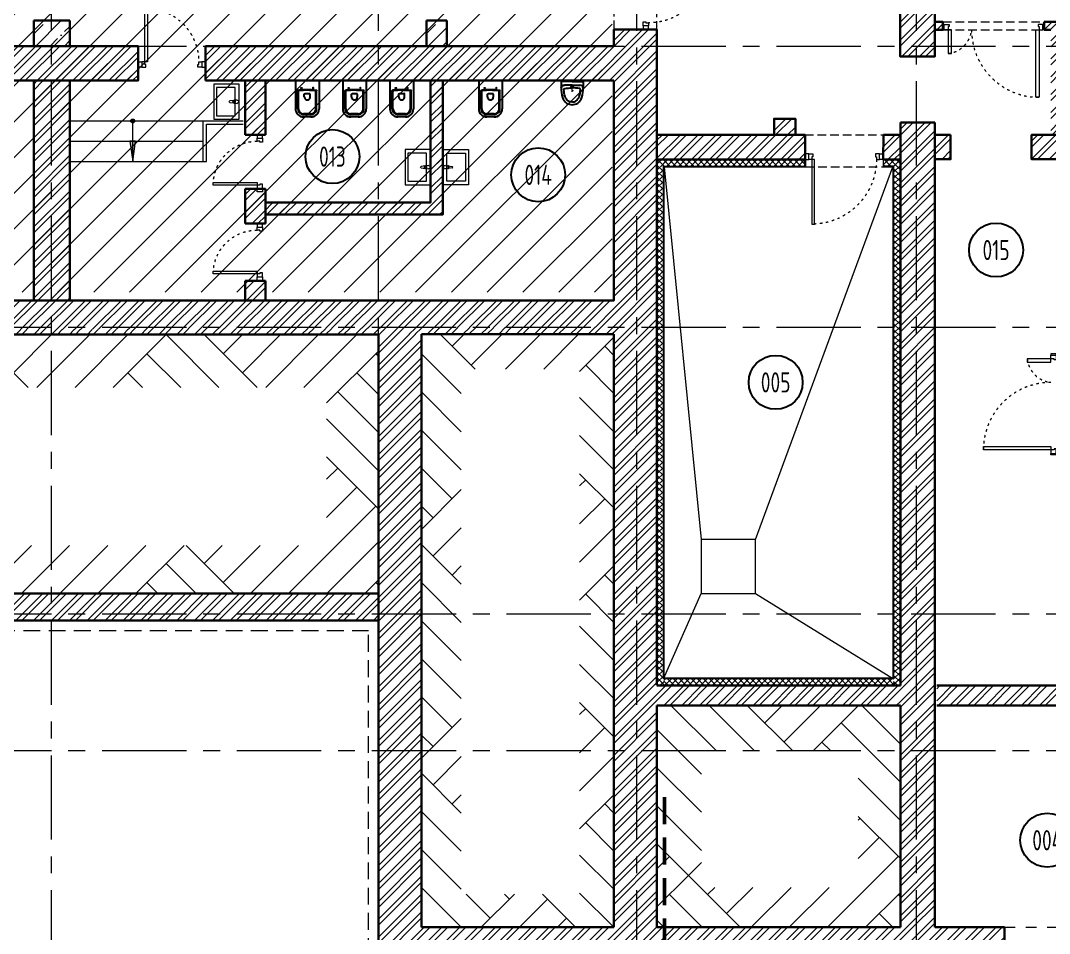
# Model space of a CAD drawing. Header units: millimetres. Extents: x -8417289 to 9420486, y 0 to 166066.
# Drawn here: x -304514 to -289257, y 62003 to 75544 of the extents above; entities that cross this region are included whole.
import ezdxf
from ezdxf import colors
from ezdxf.entities.mleader import LeaderData, LeaderLine
from ezdxf.enums import TextEntityAlignment as Align
from ezdxf.math import Vec2, Vec3

# ---------------------------------------------------------------- set-up
doc = ezdxf.new("R2010")
doc.units = ezdxf.units.MM
doc.header["$MEASUREMENT"] = 0
for name, pattern in [('ACAD_ISO03W100', [30, 12, -18]), ('CENTER', [2, 1.25, -0.25, 0.25, -0.25]), ('HIDDEN', [6, 4, -2]), ('TRATTEGGIATA', [0.75, 0.5, -0.25]), ('Штрих', [6.35, 3.175, -3.175])]:
    doc.linetypes.add(name, pattern=pattern)
doc.layers.get('0').update_dxf_attribs({"color": 250, "lineweight": 9})
for name, color, linetype, lineweight in [('!!!_АР_перегородки блоки', 7, 'Continuous', 5), ('1 этаж тонкие линии!', 250, 'Continuous', 0), ('_0', 250, 'Continuous', 9), ('_АР ТЕКСТ', 250, 'Continuous', 25), ('АР_Двери', 175, 'Continuous', 18), ('АР_Лестницы', 250, 'Continuous', 15), ('АР_Маркер экспликации', 239, 'Continuous', 13), ('АР_МосжилНии_Стены', 127, 'Continuous', 30), ('АР_Номер помещения', 1, 'Continuous', 25), ('АР_Оси', 195, 'Continuous', 9), ('АР_Перегородки газоблок_Штрих', 165, 'Continuous', 5), ('АР_Перегородки кирпич', 244, 'Continuous', 30), ('АР_Перегородки_кирпич_Штрих', 244, 'Continuous', 5), ('АР_Сети', 250, 'Continuous', 30), ('АР_Сущ Несущая стена', 216, 'Continuous', 30), ('АР_Тонкие', 250, 'Continuous', 5), ('АР_Штриховка кирпич', 250, 'Continuous', 9), ('АР_Штриховка монолит', 250, 'Continuous', 9), ('Подвал', 250, 'Continuous', 30)]:
    doc.layers.add(name, color=color, linetype=linetype, lineweight=lineweight)
doc.layers.add('ТХ_сантехника', color=253, linetype='Continuous')
doc.styles.add('ISOCPEUR', font='isocpeur.TTF')

# ---------------------------------------------------------------- blocks, each defined once
blk = doc.blocks.new('*U257')
blk.add_lwpolyline([(-100, 80), (-100, 950), (-140, 950), (-140, 80)], close=True)
for points in [[(-1070, 0), (-1070, 80), (-1015, 80), (-1015, 0), (-1070, 0)], [(-1015, 80), (-1015, 0), (-955, 0), (-955, 40), (-970, 40), (-970, 80), (-1015, 80)], [(-55, 80), (-55, 0), (-115, 0), (-115, 40), (-100, 40), (-100, 80), (-55, 80)], [(0, 0), (0, 80), (-55, 80), (-55, 0), (0, 0)]]:
    blk.add_lwpolyline(points)
at = {"linetype": 'ACAD_ISO03W100', "ltscale": 3}
blk.add_arc((-100, 80), 870, 90, 180, dxfattribs=at)
blk = doc.blocks.new('*U258')
blk.add_lwpolyline([(100, 80), (100, 1040), (140, 1040), (140, 80)], close=True)
for points in [[(0, 0), (0, 80), (55, 80), (55, 0), (0, 0)], [(55, 80), (55, 0), (115, 0), (115, 40), (100, 40), (100, 80), (55, 80)], [(1105, 80), (1105, 0), (1045, 0), (1045, 40), (1060, 40), (1060, 80), (1105, 80)], [(1160, 0), (1160, 80), (1105, 80), (1105, 0), (1160, 0)]]:
    blk.add_lwpolyline(points)
at = {"linetype": 'ACAD_ISO03W100', "ltscale": 3}
blk.add_arc((100, 80), 960, 0, 90, dxfattribs=at)
blk = doc.blocks.new('*U259')
at = {"layer": 'АР_Номер помещения', "color": 7}
blk.add_circle((-16365, 1384), 400, dxfattribs=at)
at = {"color": 7, "style": 'ISOCPEUR', "width": 0.7, "flags": 1}
blk.add_attdef('КАТЕГОРИЯ', (-499, -2092), '', height=250, dxfattribs=at)
at = {"layer": 'АР_Номер помещения', "color": 7, "style": 'ISOCPEUR', "width": 0.7}
blk.add_attdef('НОМЕР_ПОМЕЩЕНИЯ', text='', height=300, dxfattribs=at).set_placement((-16365, 1384), align=Align.MIDDLE_CENTER)
blk = doc.blocks.new('*U1516')
at = {"layer": 'АР_Номер помещения', "color": 7}
blk.add_circle((-16009, 1351), 400, dxfattribs=at)
at = {"color": 7, "style": 'ISOCPEUR', "width": 0.7, "flags": 1}
blk.add_attdef('КАТЕГОРИЯ', (-499, -2092), '', height=250, dxfattribs=at)
at = {"layer": 'АР_Номер помещения', "color": 7, "style": 'ISOCPEUR', "width": 0.7}
blk.add_attdef('НОМЕР_ПОМЕЩЕНИЯ', text='', height=300, dxfattribs=at).set_placement((-16009, 1351), align=Align.MIDDLE_CENTER)
blk = doc.blocks.new('*U268')
at = {"layer": 'АР_Номер помещения', "color": 7}
blk.add_circle((-5419, 417), 400, dxfattribs=at)
at = {"color": 7, "style": 'ISOCPEUR', "width": 0.7, "flags": 1}
blk.add_attdef('КАТЕГОРИЯ', (-499, -2092), '', height=250, dxfattribs=at)
at = {"layer": 'АР_Номер помещения', "color": 7, "style": 'ISOCPEUR', "width": 0.7}
blk.add_attdef('НОМЕР_ПОМЕЩЕНИЯ', text='', height=300, dxfattribs=at).set_placement((-5419, 417), align=Align.MIDDLE_CENTER)
blk = doc.blocks.new('*U269')
at = {"layer": 'АР_Номер помещения', "color": 7}
blk.add_circle((-8453, 2788), 400, dxfattribs=at)
at = {"color": 7, "style": 'ISOCPEUR', "width": 0.7, "flags": 1}
blk.add_attdef('КАТЕГОРИЯ', (-499, -2092), '', height=250, dxfattribs=at)
at = {"layer": 'АР_Номер помещения', "color": 7, "style": 'ISOCPEUR', "width": 0.7}
blk.add_attdef('НОМЕР_ПОМЕЩЕНИЯ', text='', height=300, dxfattribs=at).set_placement((-8453, 2788), align=Align.MIDDLE_CENTER)
blk = doc.blocks.new('*U271')
for points in [[(0, 0), (0, -80), (55, -80), (55, 0), (0, 0)], [(55, -80), (55, 0), (115, 0), (115, -40), (100, -40), (100, -80), (55, -80)], [(945, -80), (945, 0), (885, 0), (885, -40), (900, -40), (900, -80), (945, -80)], [(1000, 0), (1000, -80), (945, -80), (945, 0), (1000, 0)]]:
    blk.add_lwpolyline(points)
blk.add_lwpolyline([(100, -80), (100, -880), (140, -880), (140, -80)], close=True)
at = {"linetype": 'ACAD_ISO03W100', "ltscale": 3}
blk.add_arc((100, -80), 800, 270, 0, dxfattribs=at)
blk = doc.blocks.new('*U272')
for points in [[(0, 0), (0, -80), (55, -80), (55, 0), (0, 0)], [(55, -80), (55, 0), (115, 0), (115, -40), (100, -40), (100, -80), (55, -80)], [(795, -80), (795, 0), (735, 0), (735, -40), (750, -40), (750, -80), (795, -80)], [(850, 0), (850, -80), (795, -80), (795, 0), (850, 0)]]:
    blk.add_lwpolyline(points)
blk.add_lwpolyline([(100, -80), (100, -730), (140, -730), (140, -80)], close=True)
at = {"linetype": 'ACAD_ISO03W100', "ltscale": 3}
blk.add_arc((100, -80), 650, 270, 0, dxfattribs=at)
blk = doc.blocks.new('*U265')
at = {"layer": 'АР_Номер помещения', "color": 7}
blk.add_circle((-24382, 10566), 400, dxfattribs=at)
at = {"color": 7, "style": 'ISOCPEUR', "width": 0.7, "flags": 1}
blk.add_attdef('КАТЕГОРИЯ', (-499, -2092), '', height=250, dxfattribs=at)
at = {"layer": 'АР_Номер помещения', "color": 7, "style": 'ISOCPEUR', "width": 0.7}
blk.add_attdef('НОМЕР_ПОМЕЩЕНИЯ', text='', height=300, dxfattribs=at).set_placement((-24382, 10566), align=Align.MIDDLE_CENTER)
blk = doc.blocks.new('_DotSmall')
at = {"color": 0, "linetype": 'ByBlock', "const_width": 0.5}
blk.add_lwpolyline([(-0.0625, 0, 1), (0.0625, 0, 1)], format="xyb", close=True, dxfattribs=at)
blk = doc.blocks.new('Полуторная_на лестницу')
for points in [[(75, 80), (75, 1080), (125, 1080), (125, 80)], [(1375, 430), (1375, 80), (1425, 80), (1425, 430)]]:
    blk.add_lwpolyline(points, close=True)
for points in [[(0, 0), (0, 80), (20, 80), (20, 0), (0, 0)], [(20, 80), (20, 0), (90, 0), (90, 30), (75, 30), (75, 80), (20, 80)], [(1480, 80), (1480, 0), (1410, 0), (1410, 30), (1425, 30), (1425, 80), (1480, 80)], [(1500, 0), (1500, 80), (1480, 80), (1480, 0), (1500, 0)]]:
    blk.add_lwpolyline(points)
at = {"linetype": 'ACAD_ISO03W100', "ltscale": 3}
for centre, radius, start, end in [((75, 80), 1000, 0, 90), ((1465, 40), 392, 95.9075, 174.0925)]:
    blk.add_arc(centre, radius, start, end, dxfattribs=at)
blk = doc.blocks.new('*U25')
h = blk.add_hatch(color=256)
h.dxf.hatch_style = 1
edge = h.paths.add_edge_path()
edge.add_arc((0, 0), 27.6, 359.64, 719.64)
h = blk.add_hatch(color=256)
h.dxf.hatch_style = 1
h.paths.add_polyline_path([(300, -44), (300, 44), (600, 0)])
blk.add_line((600, 0), (0, 0))
blk.add_lwpolyline([(300, 44), (300, -44), (600, 0), (300, 44)])
blk.add_circle((0, 0), 27.6)
blk = doc.blocks.new('унитаз поликлиники')
for p, q in [((0, 175), (0, -175)), ((0, 175), (420, 175)), ((126, 87), (100, 87)), ((112, 73), (112, 100)), ((420, 139), (150, 139)), ((420, 129), (157, 129)), ((192, -34), (192, 34)), ((242, 44), (202, 44)), ((494, 57), (494, -57)), ((504, 55), (504, -55)), ((540, 55), (540, -55)), ((126, -87), (99, -86)), ((112, -73), (112, -100)), ((420, -139), (148, -139)), ((420, -129), (155, -129)), ((242, -44), (202, -44)), ((0, -175), (420, -175))]:
    blk.add_line(p, q)
for centre, radius, start, end in [((420, 55), 120, 0, 90), ((242, 0), 43.7, 270, 90), ((420, 55), 83.5, 359.8619, 90.3335), ((420, 55), 74, 0, 90), ((420, -55), 120, 270, 0), ((420, -55), 84, 270, 0), ((420, -55), 74, 270, 358.4018)]:
    blk.add_arc(centre, radius, start, end)
at = {"extrusion": (0, 0, -1)}
for centre, major_axis, ratio, start_param, end_param in [((112, 87), (3.55, 3.55), 1, 5.504025, 11.78721), ((1158, 0), (-731, -726), 0.993775, 0.659849, 0.910919), ((984, 0), (-23, -941), 0.89728, 1.422258, 1.677847), ((150, 127), (-5.6, -10.5), 0.821373, 1.269211, 2.570669), ((154, 120), (-5.61, -7.72), 0.798093, 1.232924, 2.686723), ((148, -127), (5.4, -10.4), 0.836443, 0.56114, 1.877577), ((155, -117), (5.3, -10.4), 0.842984, 0.549902, 1.8819), ((202, -33), (4.12, -9.49), 0.964797, 0.42926, 1.943413)]:
    blk.add_ellipse(centre, major_axis=major_axis, ratio=ratio, start_param=start_param, end_param=end_param, dxfattribs=at)
for centre, major_axis, ratio, start_param, end_param in [((202, 33), (4.12, 9.49), 0.964797, 0.42926, 1.943413), ((112, -87), (3.54, -3.55), 1, 5.504025, 11.78721)]:
    blk.add_ellipse(centre, major_axis=major_axis, ratio=ratio, start_param=start_param, end_param=end_param)
blk = doc.blocks.new('Из_буфера27431')
at = {"linetype": 'Continuous', "lineweight": 5}
for p, q in [((-139, 11), (-86, 18)), ((-139, 11), (-86, 18)), ((-76, 21), (-34, 25)), ((-76, 21), (-34, 25)), ((-59, 14), (-74, 14)), ((-59, 14), (-74, 14)), ((-59, -14), (-59, 14)), ((-59, -14), (-59, 14)), ((-86, -18), (-139, -11)), ((-86, -18), (-139, -11)), ((-34, -25), (-76, -21)), ((-34, -25), (-76, -21)), ((-74, -14), (-59, -14)), ((-74, -14), (-59, -14))]:
    blk.add_line(p, q, dxfattribs=at)
for points in [[(0, -260), (-380, -260), (-380, 260), (0, 260)], [(-59, -210), (-339, -210), (-339, 210), (-59, 210)], [(-59, -210), (-339, -210), (-339, 210), (-59, 210)]]:
    blk.add_lwpolyline(points, close=True, dxfattribs=at)
for centre, radius, start, end in [((-137, 0), 11.2, 97.1389, 262.8611), ((-137, 0), 11.2, 97.1389, 262.8611), ((-74, 0), 21.1, 122.771, 237.229), ((-74, 0), 21.1, 122.771, 237.229), ((-74, 0), 13.6, 90, 270), ((-74, 0), 13.6, 90, 270), ((-74, 0), 21.1, 95.1696, 122.771), ((-74, 0), 21.1, 95.1696, 122.771), ((-34, 0), 25, 270, 90), ((-34, 0), 25, 270, 90), ((-74, 0), 21.1, 237.229, 264.8304), ((-74, 0), 21.1, 237.229, 264.8304)]:
    blk.add_arc(centre, radius, start, end, dxfattribs=at)
blk = doc.blocks.new('Писуар')
for points in [[(0, 53), (116, 53, 0.328868), (164, 90, 0.066999), (145, 234, 0.172209), (82, 318, 0.143285), (0, 342, 0.143285), (-82, 318, 0.172209), (-145, 234, 0.066999), (-164, 90)], [(-58, 286, 0.137396), (-106, 222)], [(58, 286, -0.137396), (106, 222)], [(-164, 90, 0.328868), (-116, 53, 8)], [(0, 93, 0.419996), (-16, 77, 0.151492), (-11, 66), (0, 66)], [(0, 93, -0.419996), (16, 77, -0.151492), (11, 66), (0, 66)]]:
    blk.add_lwpolyline(points, format="xyb")
for points in [[(0, 0), (-164, 0), (-164, 90)], [(0, 53), (-116, 53)], [(0, 0), (164, 0), (164, 90)]]:
    blk.add_lwpolyline(points)
blk.add_lwpolyline([(-21, 0), (21, 0), (21, -16), (-21, -16)], close=True)
for centre, radius, start, end in [((282, 110), 404, 163.8712, 178.9693), ((0, 187), 115, 90, 120.5102), ((3, 912), 819, 262.0158, 269.8149)]:
    blk.add_arc(centre, radius, start, end)
at = {"extrusion": (0, 0, -1)}
for centre, radius, start, end in [((0, 187), 115, 90, 120.5102), ((282, 110), 404, 163.8712, 178.9693), ((3, 912), 819, 262.0158, 269.8149)]:
    blk.add_arc(centre, radius, start, end, dxfattribs=at)
for points, start_tangent, end_tangent in [([(-122, 117), (-111, 101)], (0.014037, -0.999901), (0.974129, -0.225992)), ([(122, 117), (111, 101)], (-0.014037, -0.999901), (-0.974129, -0.225992))]:
    blk.add_spline(points, degree=3, dxfattribs=dict(start_tangent=start_tangent, end_tangent=end_tangent))
for points in [[(-11, 132), (-11, 138), (-5, 138), (0, 138)], [(0, 122), (-5, 122), (-11, 127), (-11, 132)], [(11, 132), (11, 138), (5, 138), (0, 138)], [(0, 122), (5, 122), (11, 127), (11, 132)], [(164, 90), (159, 69), (138, 53), (116, 53)]]:
    blk.add_open_spline(points, degree=3)

msp = doc.modelspace()

# ---------------------------------------------------------------- hatches: boundary and pattern name
at = {"layer": '!!!_АР_перегородки блоки', "lineweight": 5, "ltscale": 100, "true_color": 0x636466}
h = msp.add_hatch(dxfattribs=at)
h.set_pattern_fill('ANSI31', color=251, scale=3000, angle=180, style=0)
h.paths.add_polyline_path([(-295741.6, 81263.1), (-329468.3, 81263.1), (-329468.3, 61850.2), (-326197.5, 61850.2), (-326197.5, 71514.6), (-325612.1, 71514.6), (-295741.6, 71514.6), (-295741.6, 71680)])
at = {"layer": '1 этаж тонкие линии!', "ltscale": 100, "transparency": 33554559}
h = msp.add_hatch(dxfattribs=at)
h.set_pattern_fill('ANSI37', scale=500, angle=90, style=0)
h.paths.add_polyline_path([(-294900.8, 73485), (-295200.8, 73485)])
h.paths.add_polyline_path([(-295076.9, 73485), (-294976.9, 73485), (-294976.9, 65678.8), (-295076.9, 65678.8)])
h = msp.add_hatch(dxfattribs=at)
h.set_pattern_fill('ANSI37', scale=500, angle=90, style=0)
h.paths.add_polyline_path([(-294848.6, 73515.5), (-294974.7, 73385)])
h.paths.add_polyline_path([(-294978, 73485), (-294978, 73385), (-292876.7, 73384.6), (-292876.7, 73484.6)])
h = msp.add_hatch(dxfattribs=at)
h.set_pattern_fill('ANSI37', scale=500, style=0)
h.set_pattern_definition([(45, (95.24, 0), (-44.194174, 44.194174), []), (135, (95.24, 0), (-44.194174, -44.194174), [])])
h.paths.add_polyline_path([(-291549.7, 73458.3), (-291569.3, 73471.6)], flags=16)
h.paths.add_polyline_path([(-291467, 73485), (-291716.7, 73485), (-291716.7, 73385), (-291567, 73385), (-291567, 65678.8), (-291467, 65678.8)])
h = msp.add_hatch(dxfattribs=at)
h.set_pattern_fill('AR-PARQ1', color=256, scale=200, angle=45, style=0)
h.set_pattern_definition([(135, (0.2, -110), (-3394.113, 0), [2400, -2400]), (135, (283, 172.8), (-3394.113, 0), [2400, -2400]), (135, (565.9, 455.7), (-3394.113, 0), [2400, -2400]), (135, (848.7, 738.5), (-3394.113, 0), [2400, -2400]), (135, (1131.6, 1021.4), (-3394.113, 0), [2400, -2400]), (135, (1414.4, 1304.2), (-3394.113, 0), [2400, -2400]), (135, (1697.2, 1587), (-3394.113, 0), [2400, -2400]), (45, (-1696.9, 1587), (3394.113, 0), [2400, -2400]), (45, (-1979.7, 1870), (3394.113, 0), [2400, -2400]), (45, (-2262.6, 2152.7), (3394.113, 0), [2400, -2400]), (45, (-2545.4, 2435.6), (3394.113, 0), [2400, -2400]), (45, (-2828.2, 2718.4), (3394.113, 0), [2400, -2400]), (45, (-3111, 3001.3), (3394.113, 0), [2400, -2400]), (45, (-3394, 3284), (3394.113, 0), [2400, -2400])])
h.paths.add_polyline_path([(-299206.8, 70885.7), (-325621.8, 70885.7), (-325621.8, 67045.7), (-299206.8, 67045.7)])
h.paths.add_polyline_path([(-299975.8, 70101.9), (-299977.8, 67758), (-324834.8, 67758), (-324832.9, 70101.9)], flags=16)
h = msp.add_hatch(dxfattribs=at)
h.set_pattern_fill('AR-PARQ1', color=256, scale=200, angle=45, style=0)
h.paths.add_polyline_path([(-297978.3, 70373.5), (-296223.8, 70373.5), (-296223.8, 62584.7), (-297978.3, 62584.7)], flags=16)
h.paths.add_polyline_path([(-298568.8, 70891), (-295715.3, 70891), (-295715.3, 62094), (-298568.8, 62094)])
h = msp.add_hatch(dxfattribs=at)
h.set_pattern_fill('ANSI37', scale=500, angle=90, style=0)
h.set_pattern_definition([(135, (-221617.3, 360879.533), (-44.194174, -44.194174), []), (225, (-221617.3, 360879.533), (44.194174, -44.194174), [])])
h.paths.add_polyline_path([(-294880.3, 65809.2), (-294991.3, 65678.8)])
h.paths.add_polyline_path([(-294973.9, 65778.7), (-294973.9, 65678.8), (-291562.2, 65678.4), (-291562.2, 65778.3)])
h = msp.add_hatch(dxfattribs=at)
h.set_pattern_fill('AR-PARQ1', scale=200, angle=45, style=0)
h.set_pattern_definition([(135, (4070, -5022), (-3394.113, 0), [2400, -2400]), (135, (4353, -4739.3), (-3394.113, 0), [2400, -2400]), (135, (4635.7, -4456.4), (-3394.113, 0), [2400, -2400]), (135, (4918.6, -4173.6), (-3394.113, 0), [2400, -2400]), (135, (5201.4, -3890.7), (-3394.113, 0), [2400, -2400]), (135, (5484.3, -3608), (-3394.113, 0), [2400, -2400]), (135, (5767, -3325), (-3394.113, 0), [2400, -2400]), (45, (2373, -3325), (3394.113, 0), [2400, -2400]), (45, (2090.2, -3042.2), (3394.113, 0), [2400, -2400]), (45, (1807.3, -2759.4), (3394.113, 0), [2400, -2400]), (45, (1524.5, -2476.5), (3394.113, 0), [2400, -2400]), (45, (1241.6, -2193.7), (3394.113, 0), [2400, -2400]), (45, (958.8, -1910.8), (3394.113, 0), [2400, -2400]), (45, (676, -1628), (3394.113, 0), [2400, -2400])])
h.paths.add_polyline_path([(-294415.9, 64715.7), (-292092.8, 64715.7), (-292092.8, 62686.4), (-294415.9, 62686.4)], flags=16)
h.paths.add_polyline_path([(-295076.9, 65384.5), (-291466.8, 65384.5), (-291466.8, 62094), (-295076.9, 62094)])
at = {"layer": 'АР_Перегородки_кирпич_Штрих', "ltscale": 100}
h = msp.add_hatch(dxfattribs=at)
h.set_pattern_fill('ANSI32', color=256, scale=500)
h.set_pattern_definition([(45, (-15254.27, 0), (-132.58252, 132.58252), []), (45, (-15165.88, 0), (-132.58252, 132.58252), [])])
h.paths.add_polyline_path([(-290835.7, 75524.5), (-290956.8, 75524.5), (-290956.8, 75405.7), (-290835.7, 75405.7)])
h.paths.add_polyline_path([(-289115.4, 75525.3), (-289345.7, 75524.5), (-289345.7, 75405.7), (-289235.4, 75405.7), (-289235.4, 75165.7), (-289115.4, 75165.7)])
h.paths.add_polyline_path([(-289115.4, 75165.7), (-289235.4, 75165.7), (-289235.4, 73847.3), (-289115.4, 73847.3)])
at = {"layer": 'АР_Штриховка кирпич', "ltscale": 100}
h = msp.add_hatch(dxfattribs=at)
h.set_pattern_fill('ANSI32', color=256, scale=500)
h.paths.add_polyline_path([(-294434.5, 80434.6), (-295076.9, 80434.6), (-295076.9, 80158.5), (-294434.5, 80158.5)])
h.paths.add_polyline_path([(-293665.3, 80434.6), (-293665.4, 80159.4), (-293060.4, 80159.4), (-293060.4, 76148.6), (-292766.8, 76148.6), (-292766.8, 80434.5)])
h.paths.add_polyline_path([(-294434.4, 77113.9), (-295076.9, 77113.9), (-295076.9, 76817.6), (-294434.6, 76817.6)])
h.paths.add_polyline_path([(-293065.4, 77114.7), (-293665.5, 77114.7), (-293665.5, 76818.4), (-293065.4, 76818.4)])
h.paths.add_polyline_path([(-291226.8, 80494.6), (-291468.1, 80491.3), (-291468.1, 75011.1), (-291226.8, 75011.1)])
h.paths.add_polyline_path([(-290956.8, 80493), (-291226.8, 80493), (-291226.8, 75011.1), (-290956, 75011.1), (-290957.6, 75524.5), (-290956.8, 75524.5)])
h = msp.add_hatch(dxfattribs=at)
h.set_pattern_fill('ANSI32', color=256, scale=500)
h.paths.add_polyline_path([(-295715.7, 62334), (-295715.5, 75410.3), (-295076.6, 75410.3), (-295076.8, 62094), (-295715.3, 62094), (-295715.3, 62334)])
h = msp.add_hatch(dxfattribs=at)
h.set_pattern_fill('ANSI32', color=256, scale=500)
h.paths.add_polyline_path([(-302772.5, 75165.4), (-302772.5, 74653), (-304947.8, 74654), (-304947.8, 75166)])
h = msp.add_hatch(dxfattribs=at)
h.set_pattern_fill('ANSI32', color=256, scale=500)
h.paths.add_polyline_path([(-295716.8, 75165.4), (-295716.8, 74653), (-301772.5, 74654), (-301772.5, 75166)])
h = msp.add_hatch(dxfattribs=at)
h.set_pattern_fill('ANSI32', color=256, scale=500)
h.paths.add_polyline_path([(-304315.2, 71634), (-304314.2, 74654), (-303783.4, 74654), (-303784.4, 71394), (-304314.8, 71393.9), (-304314.8, 71633.9)])
h = msp.add_hatch(dxfattribs=at)
h.set_pattern_fill('ANSI32', color=256, scale=500)
h.paths.add_polyline_path([(-300884.2, 74648.7), (-301184.2, 74654)])
h.paths.add_polyline_path([(-300884.2, 74654), (-301184.2, 74654), (-301184.2, 73848.8), (-300884.2, 73848.8)])
h = msp.add_hatch(dxfattribs=at)
h.set_pattern_fill('ANSI32', color=256, scale=500)
h.paths.add_polyline_path([(-298253.2, 74648.6), (-298433.2, 74648.6), (-298433.2, 72845.7), (-299402.7, 72845.7), (-299402.7, 72665.7), (-298253.2, 72665.7)])
h.paths.add_polyline_path([(-299402.7, 72845.7), (-300903.2, 72845.7), (-300903.2, 72665.7), (-299402.7, 72665.7)])
h = msp.add_hatch(dxfattribs=at)
h.set_pattern_fill('ANSI32', color=256, scale=500)
h.paths.add_polyline_path([(-293023.8, 74087.3), (-293340.4, 74087.3), (-293340.4, 73847.3), (-293023.8, 73847.3)])
h.paths.add_polyline_path([(-291466.8, 73846.4), (-291543.8, 73845.5), (-291714.2, 73846.4), (-291714.2, 73485.9), (-291466.8, 73485.9)])
h.paths.add_polyline_path([(-292876.5, 73845.5), (-295076.9, 73845.5), (-295076.9, 73485), (-292876.5, 73485)])
h = msp.add_hatch(dxfattribs=at)
h.set_pattern_fill('ANSI32', color=256, scale=500)
h.paths.add_polyline_path([(-291467.4, 62334), (-291466.3, 74032.5), (-290956.3, 74032.5), (-290957.3, 62094), (-291466.8, 62094), (-291466.8, 62334)])
h = msp.add_hatch(dxfattribs=at)
h.set_pattern_fill('ANSI32', color=256, scale=500)
h.paths.add_polyline_path([(-286592.5, 73486.8), (-287793.2, 73486.8), (-287793.2, 73847.3), (-286592.5, 73847.3)], flags=16)
h.paths.add_polyline_path([(-285217.2, 73847.3), (-287071, 73847.3), (-287351.8, 73847.3), (-289520.5, 73847.3), (-289520.5, 73486.8), (-285217.2, 73486.8)])
h.paths.add_polyline_path([(-290722.4, 73847.3), (-290956.8, 73847.3), (-290956.8, 73486.8), (-290722.4, 73486.8)])
h = msp.add_hatch(dxfattribs=at)
h.set_pattern_fill('ANSI32', color=256, scale=500)
h.paths.add_polyline_path([(-300884.2, 73048.4), (-301184.2, 73048.4), (-301184.2, 72535.6), (-300884.2, 72535.6)])
h.paths.add_polyline_path([(-300884.2, 71685.6), (-301184.2, 71685.6), (-301184.2, 71393.9), (-300884.2, 71393.9)])
h = msp.add_hatch(dxfattribs=at)
h.set_pattern_fill('ANSI32', color=256, scale=500)
h.paths.add_polyline_path([(-325621.9, 72376.5), (-326262.9, 72376.5), (-326262.2, 70995.7), (-325615.6, 70995.7), (-325615.6, 71514.8), (-325621.2, 71514.8)])
h.paths.add_polyline_path([(-325615.6, 70995.7), (-326256.7, 70995.7), (-326255.1, 62094), (-331276, 62093.7), (-331277.6, 61455.4), (-325615.6, 61455.7)])
h.paths.add_polyline_path([(-321160.6, 71394.1), (-325615.6, 71394.1), (-325615.6, 70995.7), (-321166.3, 70885.7)])
h.paths.add_polyline_path([(-321166.3, 70885.7), (-325615.6, 70995.7), (-325615.6, 61476.5), (-325615.6, 66645.7), (-299206.8, 66645.7), (-299194.3, 67045.7), (-325615.6, 67045.7), (-325621.8, 70885.7), (-321160.6, 70885.7)])
h.paths.add_polyline_path([(-295715.3, 71393.9), (-314071.8, 71394), (-317825.5, 71394.1), (-317828.5, 72245.9), (-318274.1, 72245.9), (-318274.1, 71394.1), (-321160.6, 71394.1), (-321166.3, 70885.7), (-295715.3, 70995.7)])
h.paths.add_polyline_path([(-318274.1, 71394.1), (-317841.8, 71394.1)], flags=16)
h.paths.add_polyline_path([(-295715.3, 70999), (-321166.3, 70885.7), (-295715.3, 70891)], flags=17)
h = msp.add_hatch(dxfattribs=at)
h.set_pattern_fill('ANSI32', color=256, scale=500)
h.paths.add_polyline_path([(-299207.2, 61695.7), (-299206.2, 70892.5), (-298567.3, 70892.5), (-298568.3, 61455.7), (-299206.8, 61455.7), (-299206.8, 61695.7)])
h = msp.add_hatch(dxfattribs=at)
h.set_pattern_fill('ANSI32', color=256, scale=500)
h.paths.add_polyline_path([(-295076.2, 65678.8), (-291466.3, 65678.8), (-291467.3, 65384.5), (-295076.9, 65384.5)])
h = msp.add_hatch(dxfattribs=at)
h.set_pattern_fill('ANSI32', color=256, scale=500)
h.paths.add_polyline_path([(-290926.2, 65678.8), (-286683.3, 65678.8), (-286684.3, 65384.5), (-290926.8, 65384.5)])
h = msp.add_hatch(dxfattribs=at)
h.set_pattern_fill('ANSI32', color=256, scale=500)
h.paths.add_polyline_path([(-298568.8, 62094), (-289926.1, 62094), (-289923, 61455.7), (-298565.4, 61455.7)])
at = {"layer": 'АР_Штриховка монолит', "ltscale": 300}
h = msp.add_hatch(dxfattribs=at)
h.set_pattern_fill('ANSI35', color=256, scale=1200)
h.set_pattern_definition([(45, (25792.2, -2046.5), (-212.13203, 212.13203), []), (45, (26004.33, -2046.5), (-212.13203, 212.13203), [375, -75, 0, -75])])
h.paths.add_polyline_path([(-304314.2, 75544.2), (-303785.2, 75544.2), (-303786.2, 75165.7), (-304314.8, 75165.7)])
h = msp.add_hatch(dxfattribs=at)
h.set_pattern_fill('ANSI35', color=256, scale=1200)
h.set_pattern_definition([(45, (31611.86, -2046.5), (-212.13203, 212.13203), []), (45, (31824, -2046.5), (-212.13203, 212.13203), [375, -75, 0, -75])])
h.paths.add_polyline_path([(-298494.5, 75544.2), (-298192.8, 75544.2), (-298193.8, 75165.7), (-298495.1, 75165.7)])

# ---------------------------------------------------------------- linework, layer by layer
at = {"ltscale": 100}
for p, q in [((-303783.9, 74055.1), (-301213.2, 74055.1)), ((-303783.9, 73755.1), (-301804.6, 73755.1)), ((-303783.9, 73455.1), (-301754.6, 73455.1))]:
    msp.add_line(p, q, dxfattribs=at)
at = {"linetype": 'TRATTEGGIATA', "ltscale": 500}
for p in [(-325472, 66495.7), (-299356.8, 61305.7)]:
    msp.add_line(p, (-299356.8, 66495.7), dxfattribs=at)
at = {"ltscale": 100}
for points in [[(-301804.6, 73455.1), (-301804.6, 74055.1)], [(-301754.6, 73455.1), (-301754.6, 74005.1), (-301213.2, 74005.1)]]:
    msp.add_lwpolyline(points, dxfattribs=at)
at = {"layer": '1 этаж тонкие линии!', "color": 7, "ltscale": 100, "transparency": 33554559}
for p, q in [((-291721.7, 73485), (-291721.7, 73375)), ((-291567, 73385), (-291722.6, 73385)), ((-291721.7, 73375), (-291577, 73375))]:
    msp.add_line(p, q, dxfattribs=at)
at = {"layer": '1 этаж тонкие линии!', "ltscale": 100, "transparency": 33554559}
for points in [[(-291567, 73385), (-291567, 65778.8), (-294977.6, 65778.8), (-294977.6, 73385), (-292881.7, 73385), (-292881.7, 73525), (-292881.7, 73525)], [(-291577, 73375), (-291577, 65788.8), (-294967.6, 65788.8), (-294967.6, 73375), (-292871.7, 73375), (-292871.7, 73485)]]:
    msp.add_lwpolyline(points, dxfattribs=at)
at = {"layer": '_0', "ltscale": 100}
msp.add_lwpolyline([(-298568.8, 70891), (-295715.3, 70891), (-295715.3, 62094), (-298568.8, 62094)], close=True, dxfattribs=at)
at = {"layer": 'АР_МосжилНии_Стены', "ltscale": 100}
for p, q in [((-303783.9, 75544.2), (-304314.8, 75544.2)), ((-304314.8, 75544.2), (-304314.8, 75165.7)), ((-303783.9, 75165.7), (-303783.9, 75544.2)), ((-298193.3, 75544.2), (-298495.1, 75544.2)), ((-298495.1, 75544.2), (-298495.1, 75165.7)), ((-298193.3, 75165.7), (-298193.3, 75544.2)), ((-301772.5, 75165.7), (-295715.3, 75165.7)), ((-301772.5, 74654), (-301772.5, 75165.7)), ((-295715.3, 74654), (-301772.5, 74654)), ((-301184.2, 74648.7), (-301184.2, 73848.8)), ((-300884.2, 74648.7), (-300884.2, 73848.8)), ((-290956.8, 74032.5), (-291467, 74032.5)), ((-291466.8, 74032.5), (-291466.8, 65678.8)), ((-290956.8, 62094), (-290956.8, 74032.5)), ((-301184.2, 73848.8), (-300884.2, 73848.8)), ((-301184.2, 73048.4), (-301184.2, 72535.6)), ((-301184.2, 73048.4), (-300884.2, 73048.4)), ((-300884.2, 73048.4), (-300884.2, 72535.6)), ((-301184.2, 72535.6), (-300884.2, 72535.6)), ((-301184.2, 71685.6), (-301184.2, 71393.9)), ((-301184.2, 71685.6), (-300884.2, 71685.6)), ((-300884.2, 71685.6), (-300884.2, 71393.9)), ((-325621.8, 70885.7), (-299206.8, 70885.7)), ((-299206.8, 70885.7), (-299206.8, 66645.7)), ((-298568.8, 62094), (-298568.8, 70891)), ((-298568.8, 70891), (-295715.3, 70891)), ((-295715.3, 70891), (-295715.3, 62094)), ((-299206.8, 67045.7), (-325621.8, 67045.7)), ((-291466.8, 65678.8), (-295076.9, 65678.8)), ((-286683.8, 65678.8), (-290926.8, 65678.8)), ((-291466.8, 65384.5), (-295076.9, 65384.5)), ((-291466.8, 65384.5), (-295076.9, 65384.5)), ((-291466.8, 65384.5), (-291466.8, 62094)), ((-290926.8, 65384.5), (-286683.8, 65384.5)), ((-295715.3, 62094), (-298568.8, 62094)), ((-291466.8, 62094), (-295076.9, 62094)), ((-289924.6, 62094), (-290956.8, 62094))]:
    msp.add_line(p, q, dxfattribs=at)
for points in [[(-290956.8, 80493), (-290956.8, 75011.1), (-291468.1, 75011.1), (-291468.1, 80489.6)], [(-295076.9, 65684.1), (-295076.9, 75410.3), (-295715.3, 75410.3), (-295715.3, 75165.7)], [(-295715.3, 74654), (-295715.3, 71393.9), (-325621.8, 71394.1), (-325622.2, 72376.5)], [(-304314.8, 71393.9), (-304314.8, 74654), (-303783.9, 74654), (-303783.9, 71393.9)], [(-300884.2, 72665.7), (-298253.2, 72665.7), (-298253.2, 74648.7)], [(-300884.2, 72845.7), (-298433.2, 72845.7), (-298433.2, 74648.7)], [(-293024, 73847.3), (-293024, 74087.3), (-293340.5, 74087.3), (-293340.5, 73847.3)], [(-287793.2, 73486.8), (-289520.5, 73486.8), (-289520.5, 73847.3), (-287793.2, 73847.3)], [(-312596.8, 66645.7), (-299206.8, 66645.7), (-299206.8, 61455.7), (-291326.8, 61455.7), (-291326.8, 58598.8)], [(-295076.9, 62094), (-295076.9, 65384.5)]]:
    msp.add_lwpolyline(points, dxfattribs=at)
for points in [[(-304966.3, 75165.7), (-302772.5, 75165.7), (-302772.5, 74654), (-304966.3, 74654)], [(-293340.4, 73847.3), (-293023.8, 73847.3), (-293023.8, 74087.3), (-293340.4, 74087.3)], [(-295076.9, 73847.3), (-292881.5, 73847.3), (-292881.5, 73485), (-295076.8, 73485)], [(-291716.7, 73847.3), (-291466.8, 73847.3), (-291466.8, 73485), (-291721.7, 73485)], [(-290722.4, 73847.3), (-290956.8, 73847.3), (-290956.8, 73486.8), (-290722.4, 73486.8)]]:
    msp.add_lwpolyline(points, close=True, dxfattribs=at)
at = {"layer": 'АР_Оси', "linetype": 'CENTER', "ltscale": 1000}
for p, q in [((-304057, 53394.4), (-304057, 87751.9)), ((-299207, 53394.4), (-299207, 87701.9)), ((-295377, 53394.4), (-295377, 87701.9)), ((-291227, 53394.4), (-291227, 87701.9)), ((-359305.8, 75165.7), (-275708.6, 75165.7)), ((-359305.8, 70995.7), (-275708.6, 70995.7)), ((-359305.8, 66745.7), (-275708.6, 66745.7)), ((-359305.8, 64715.7), (-275708.6, 64715.7))]:
    msp.add_line(p, q, dxfattribs=at)
at = {"layer": 'АР_Перегородки газоблок_Штрих', "linetype": 'Continuous', "ltscale": 100}
for p, q in [((-295916, 71600.7), (-295916, 71600.7)), ((-295915.9, 71600.7), (-295915.9, 71600.7))]:
    msp.add_line(p, q, dxfattribs=at)
at = {"layer": 'АР_Перегородки кирпич', "linetype": 'Continuous', "ltscale": 100}
for p, q in [((-289335.7, 75524.5), (-289115.4, 75525.3)), ((-289335.7, 75405.7), (-289335.7, 75524.5)), ((-289235.4, 75405.7), (-289335.7, 75405.7))]:
    msp.add_line(p, q, dxfattribs=at)
msp.add_lwpolyline([(-290958.5, 75524.5), (-290835.7, 75524.5), (-290835.7, 75405.7), (-290956.8, 75405.7)], close=True, dxfattribs=at)
at = {"layer": 'АР_Сети', "color": 251, "linetype": 'HIDDEN', "lineweight": 50, "ltscale": 100}
msp.add_line((-294966.5, 64024.2), (-294966.5, 60075.5), dxfattribs=at)
at = {"layer": 'АР_Сущ Несущая стена', "ltscale": 100}
msp.add_line((-289924.6, 61455.7), (-289924.6, 62094), dxfattribs=at)
at = {"layer": 'АР_Тонкие', "linetype": 'Штрих', "ltscale": 50}
msp.add_line((-289924.6, 62094), (-288824.6, 62094), dxfattribs=at)
at = {"layer": 'Подвал', "linetype": 'TRATTEGGIATA', "lineweight": 13, "ltscale": 250}
for p, q in [((-295715.3, 76480.3), (-295715.3, 75410.3)), ((-295076.9, 75409.3), (-295076.9, 76480.3)), ((-290835.1, 75524.5), (-289335.1, 75524.5)), ((-290835.1, 75405.7), (-289335.1, 75405.7)), ((-292881.7, 73847.3), (-291716.7, 73847.3)), ((-292871.7, 73375), (-291722, 73375))]:
    msp.add_line(p, q, dxfattribs=at)
at = {"layer": 'Подвал', "lineweight": 13, "ltscale": 500}
for p, q in [((-294967.6, 73375), (-294419.5, 67848.2)), ((-293617.9, 67848.2), (-291577, 73375)), ((-294977.6, 65778.8), (-294419.5, 67046.4)), ((-293617.9, 67046.4), (-291567, 65778.8))]:
    msp.add_line(p, q, dxfattribs=at)
msp.add_lwpolyline([(-294419.5, 67046.4), (-293617.9, 67046.4), (-293617.9, 67848.2), (-294419.5, 67848.2)], close=True, dxfattribs=at)

# ---------------------------------------------------------------- block references
at = {"layer": 'АР_Двери', "xscale": -1}
for name, p, rotation in [('*U257', (-295280.8, 76480.3), 270), ('*U271', (-302772.5, 74852.2), 180), ('*U272', (-300927.3, 73004.1), 270), ('*U258', (-292881.7, 73565), 180), ('*U272', (-300927.5, 71685.6), 270)]:
    msp.add_blockref(name, p, dxfattribs=dict(at, rotation=rotation))
at = {"layer": 'АР_Двери'}
for p, rotation in [((-289335.7, 75485.7), 180), ((-289155.5, 69101), 89.99999999999999)]:
    msp.add_blockref('Полуторная_на лестницу', p, dxfattribs=dict(at, rotation=rotation))
at = {"layer": 'АР_Лестницы', "ltscale": 75, "rotation": 270}
msp.add_blockref('*U25', (-302851.4, 74055.1), dxfattribs=at)
at = {"layer": 'АР_Маркер экспликации', "color": 7}
ref = msp.add_blockref('*U269', (-291436.1, 70738.5), dxfattribs=at)
ref.add_attrib('НОМЕР_ПОМЕЩЕНИЯ', '013', dxfattribs={"layer": 'АР_Номер помещения', "color": 7, "height": 300, "style": 'ISOCPEUR', "width": 0.7}).set_placement((-299889.5, 73526.5), align=Align.MIDDLE_CENTER)
ref = msp.add_blockref('*U268', (-291419.1, 72839), dxfattribs=at)
ref.add_attrib('НОМЕР_ПОМЕЩЕНИЯ', '014', dxfattribs={"layer": 'АР_Номер помещения', "color": 7, "height": 300, "style": 'ISOCPEUR', "width": 0.7}).set_placement((-296838, 73256), align=Align.MIDDLE_CENTER)
ref = msp.add_blockref('*U265', (-265666, 61574.4), dxfattribs=at)
ref.add_attrib('НОМЕР_ПОМЕЩЕНИЯ', '015', dxfattribs={"layer": 'АР_Номер помещения', "color": 7, "height": 300, "style": 'ISOCPEUR', "width": 0.7}).set_placement((-290048.4, 72140.3), align=Align.MIDDLE_CENTER)
ref = msp.add_blockref('*U1516', (-277307.3, 68826.2), dxfattribs=at)
ref.add_attrib('НОМЕР_ПОМЕЩЕНИЯ', '005', dxfattribs={"layer": 'АР_Номер помещения', "color": 7, "height": 300, "style": 'ISOCPEUR', "width": 0.7}).set_placement((-293316.8, 70177.1), align=Align.MIDDLE_CENTER)
ref = msp.add_blockref('*U259', (-272923.5, 62002), dxfattribs=at)
ref.add_attrib('НОМЕР_ПОМЕЩЕНИЯ', '004', dxfattribs={"layer": 'АР_Номер помещения', "color": 7, "height": 300, "style": 'ISOCPEUR', "width": 0.7}).set_placement((-289288.5, 63385.6), align=Align.MIDDLE_CENTER)
at = {"layer": 'ТХ_сантехника', "rotation": 270}
for p in [(-300262.3, 74654), (-299562.3, 74654), (-298862.3, 74654), (-297545.8, 74654)]:
    msp.add_blockref('унитаз поликлиники', p, dxfattribs=at)
at = {"layer": 'ТХ_сантехника', "ltscale": 100}
for name, p, rotation in [('Писуар', (-296334.3, 74638.1), 180.0015666875582), ('Из_буфера27431', (-298253.2, 73369.5), 180)]:
    msp.add_blockref(name, p, dxfattribs=dict(at, rotation=rotation))
at = {"layer": 'ТХ_сантехника', "ltscale": 100, "xscale": -1, "rotation": 180}
for p in [(-301270.3, 74340.5), (-298433.2, 73369.5)]:
    msp.add_blockref('Из_буфера27431', p, dxfattribs=at)

# ---------------------------------------------------------------- leaders
at = {"layer": '_АР ТЕКСТ'}
ml = msp.add_multileader_mtext('Standard', dxfattribs=at)
ml.set_content('{\\W0.8;-2,550}', color=256, style='ISOCPEUR')
ml.set_leader_properties(color=256, linetype='Continuous', lineweight=-1)
ml.set_arrow_properties(name='DOTSMALL')
ml.build(insert=Vec2(0, 0))
ml.multileader.update_dxf_attribs({"has_text_frame": 1, "text_left_attachment_type": 4, "text_right_attachment_type": 4, "dogleg_length": 100, "arrow_head_size": 180})
ctx = ml.context
ctx.base_point, ctx.char_height, ctx.arrow_head_size, ctx.landing_gap_size, ctx.plane_origin = Vec3(-302775.8, 123943.3, -2), 250, 180, 50, Vec3(-302295.5, 121699.2, -2)
ctx.left_attachment, ctx.right_attachment = 4, 4
notes = []
notes.append((ctx, [(0, (0, 0, 0), (0, 0), (1, 0), 1, [])]))
ctx.mtext.insert, ctx.mtext.width, ctx.mtext.defined_height, ctx.mtext.line_spacing_style, ctx.mtext.flow_direction = Vec3(-302725.8, 124276.6, -2), 801.086, 330.7, 2, 5
ml = msp.add_multileader_mtext('Standard', dxfattribs=at)
ml.set_content('{\\W0.8;-2,550}', color=256, style='ISOCPEUR')
ml.set_leader_properties(color=256, linetype='Continuous', lineweight=-1)
ml.set_arrow_properties(name='DOTSMALL')
ml.build(insert=Vec2(0, 0))
ml.multileader.update_dxf_attribs({"has_text_frame": 1, "text_left_attachment_type": 4, "text_right_attachment_type": 4, "dogleg_length": 100, "arrow_head_size": 180})
ctx = ml.context
ctx.base_point, ctx.char_height, ctx.arrow_head_size, ctx.landing_gap_size, ctx.plane_origin = Vec3(-314736, 120073.3, -2), 250, 180, 50, Vec3(-314255.7, 117829.3, -2)
ctx.left_attachment, ctx.right_attachment = 4, 4
notes.append((ctx, [(0, (0, 0, 0), (0, 0), (1, 0), 1, [])]))
ctx.mtext.insert, ctx.mtext.width, ctx.mtext.defined_height, ctx.mtext.line_spacing_style, ctx.mtext.flow_direction = Vec3(-314686, 120406.6, -2), 801.086, 330.7, 2, 5
for ctx, leaders in notes:
    for number, flags, end, landing, length, lines in leaders:
        leader = LeaderData()
        leader.index, (leader.has_last_leader_line, leader.has_dogleg_vector, leader.attachment_direction) = number, flags
        leader.last_leader_point, leader.dogleg_vector, leader.dogleg_length = Vec3(end), Vec3(landing), length
        for number, points, colour, breaks in lines:
            line = LeaderLine()
            line.index, line.vertices, line.color, line.breaks = number, Vec3.list(points), colors.encode_raw_color(colour), breaks
            leader.lines.append(line)
        ctx.leaders.append(leader)

doc.saveas('drawing.dxf')
